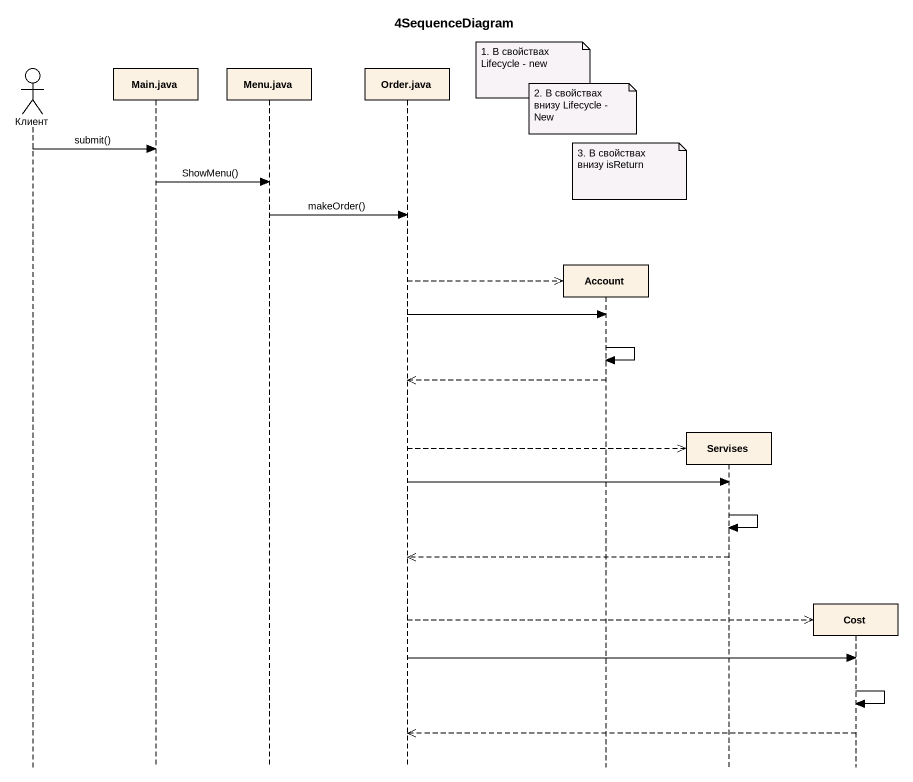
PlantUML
@startuml
title 4SequenceDiagram
hide footbox
actor Клиент
participant "Main.java" as Main_java
participant "Menu.java" as Menu_java
participant "Order.java" as Order_java
participant Account
participant Servises
participant Cost

note left of Account : 1. В свойствах Lifecycle - new
note over Account : 2. В свойствах внизу Lifecycle - New
Клиент -> Main_java : submit()
note over Account : 3. В свойствах внизу isReturn
Main_java -> Menu_java : ShowMenu()
Menu_java -> Order_java : makeOrder()
Order_java -->> Account **
Order_java -> Account
Account -> Account
Account -->> Order_java
Order_java -->> Servises **
Order_java -> Servises
Servises -> Servises
Servises -->> Order_java
Order_java -->> Cost **
Order_java -> Cost
Cost -> Cost
Cost -->> Order_java
@enduml
